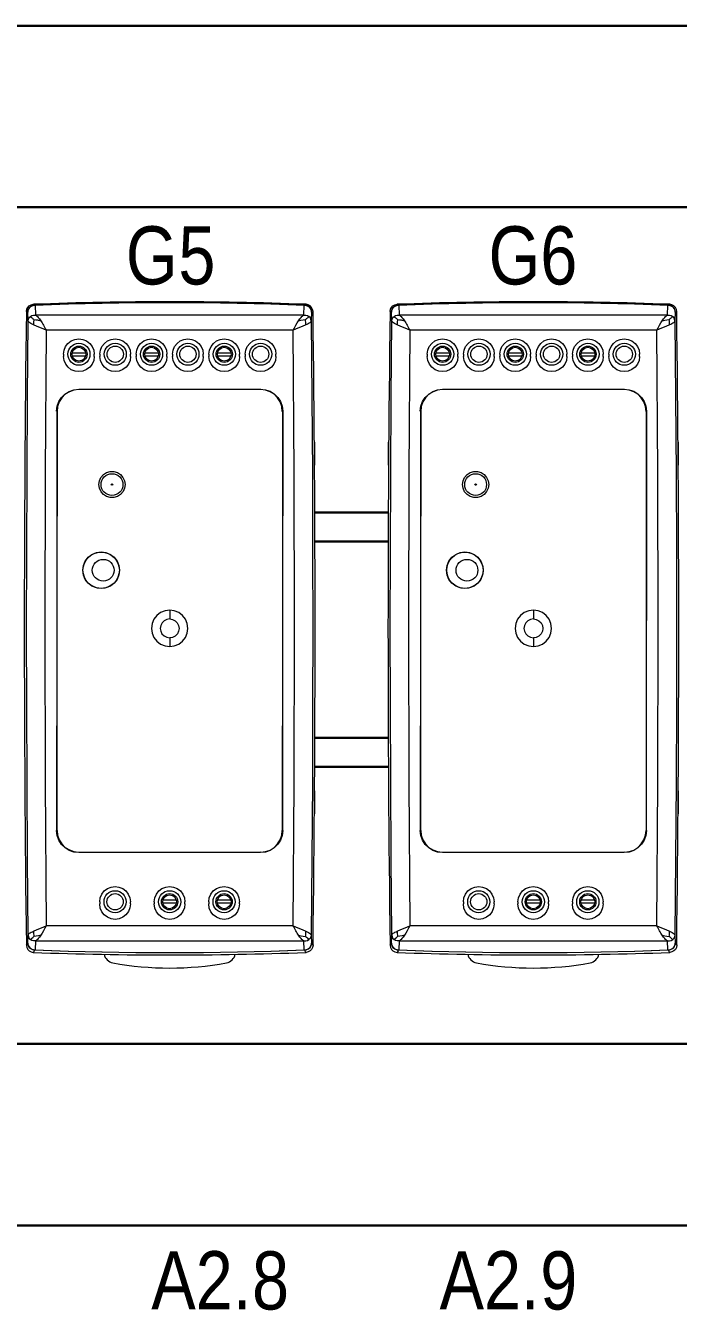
# Model space of a CAD drawing. Header units: millimetres. Extents: x -6000 to 26000, y -6000 to 26000.
# Drawn here: x 135.63 to 148.12, y -4321.09 to -4296.5 of the extents above; entities that cross this region are included whole.
import ezdxf

# ---------------------------------------------------------------- set-up
doc = ezdxf.new("R2010")
doc.units = ezdxf.units.MM
doc.header["$MEASUREMENT"] = 0
for name, color, linetype, lineweight in [('Чертеж и Рисунок_Ном._пера__1', 7, 'Continuous', 15), ('Чертеж и Рисунок_Ном._пера__21', 7, 'Continuous', 30), ('Чертеж и Рисунок_Ном._пера__7', 7, 'Continuous', 15)]:
    doc.layers.add(name, color=color, linetype=linetype, lineweight=lineweight)
doc.styles.add('СГЕНЕРИР_СТИЛЬ_1', font='')
doc.styles.get('СГЕНЕРИР_СТИЛЬ_1').set_extended_font_data('Arial Narrow')

msp = doc.modelspace()

# ---------------------------------------------------------------- linework, layer by layer
at = {"layer": 'Чертеж и Рисунок_Ном._пера__21', "color": 7, "linetype": 'Continuous', "lineweight": 30}
for p, q in [((84.398, -4296.501), (155.339, -4296.501)), ((155.339, -4299.978), (84.398, -4299.978)), ((141.162, -4305.819), (142.565, -4305.819)), ((141.164, -4306.373), (142.563, -4306.373)), ((142.565, -4310.131), (141.162, -4310.131)), ((142.567, -4310.688), (141.159, -4310.688)), ((84.398, -4315.992), (155.339, -4315.992)), ((155.339, -4319.469), (84.398, -4319.469))]:
    msp.add_line(p, q, dxfattribs=at)
at = {"layer": 'Чертеж и Рисунок_Ном._пера__7', "color": 7, "linetype": 'Continuous', "lineweight": 15}
for p, q in [((135.773, -4301.835), (135.801, -4301.848)), ((136.372, -4301.818), (136.372, -4301.826)), ((136.918, -4301.812), (136.918, -4301.804)), ((137.064, -4301.801), (137.064, -4301.81)), ((137.611, -4301.801), (137.611, -4301.793)), ((137.762, -4301.791), (137.762, -4301.8)), ((138.31, -4301.797), (138.31, -4301.789)), ((138.454, -4301.789), (138.455, -4301.797)), ((139.002, -4301.8), (139.002, -4301.791)), ((139.153, -4301.793), (139.153, -4301.801)), ((139.7, -4301.81), (139.7, -4301.801)), ((139.846, -4301.804), (139.846, -4301.812)), ((140.392, -4301.826), (140.392, -4301.818)), ((140.963, -4301.848), (140.991, -4301.835)), ((142.733, -4301.835), (142.761, -4301.848)), ((143.332, -4301.818), (143.332, -4301.826)), ((143.878, -4301.812), (143.878, -4301.804)), ((144.024, -4301.801), (144.024, -4301.81)), ((144.571, -4301.801), (144.571, -4301.793)), ((144.722, -4301.791), (144.722, -4301.8)), ((145.269, -4301.797), (145.269, -4301.789)), ((145.414, -4301.789), (145.414, -4301.797)), ((145.962, -4301.8), (145.962, -4301.791)), ((146.113, -4301.793), (146.113, -4301.801)), ((146.66, -4301.81), (146.66, -4301.801)), ((146.806, -4301.804), (146.806, -4301.812)), ((147.352, -4301.826), (147.352, -4301.818)), ((147.923, -4301.848), (147.951, -4301.835)), ((135.667, -4301.985), (135.64, -4301.972)), ((135.806, -4301.854), (135.815, -4302.041)), ((140.95, -4302.041), (135.815, -4302.041)), ((140.95, -4302.041), (140.958, -4301.854)), ((141.125, -4301.972), (141.097, -4301.985)), ((142.627, -4301.985), (142.599, -4301.972)), ((142.766, -4301.854), (142.775, -4302.041)), ((147.909, -4302.041), (142.775, -4302.041)), ((147.909, -4302.041), (147.918, -4301.854)), ((148.085, -4301.972), (148.057, -4301.985)), ((140.744, -4302.332), (136.02, -4302.332)), ((147.704, -4302.332), (142.98, -4302.332)), ((136.352, -4302.79), (136.352, -4302.832)), ((136.516, -4302.762), (136.774, -4302.762)), ((136.516, -4302.818), (136.774, -4302.818)), ((136.938, -4302.832), (136.938, -4302.79)), ((137.047, -4302.79), (137.047, -4302.832)), ((137.634, -4302.832), (137.634, -4302.79)), ((137.743, -4302.79), (137.743, -4302.832)), ((137.907, -4302.762), (138.165, -4302.762)), ((137.907, -4302.818), (138.165, -4302.818)), ((138.329, -4302.832), (138.329, -4302.79)), ((138.438, -4302.79), (138.438, -4302.832)), ((139.025, -4302.832), (139.025, -4302.79)), ((139.134, -4302.79), (139.134, -4302.832)), ((139.298, -4302.762), (139.556, -4302.762)), ((139.298, -4302.818), (139.556, -4302.818)), ((139.72, -4302.832), (139.72, -4302.79)), ((139.829, -4302.79), (139.829, -4302.832)), ((140.416, -4302.832), (140.416, -4302.79)), ((143.311, -4302.79), (143.311, -4302.832)), ((143.475, -4302.762), (143.734, -4302.762)), ((143.475, -4302.818), (143.734, -4302.818)), ((143.898, -4302.832), (143.898, -4302.79)), ((144.007, -4302.79), (144.007, -4302.832)), ((144.593, -4302.832), (144.593, -4302.79)), ((144.702, -4302.79), (144.702, -4302.832)), ((144.866, -4302.762), (145.125, -4302.762)), ((144.866, -4302.818), (145.125, -4302.818)), ((145.289, -4302.832), (145.289, -4302.79)), ((145.398, -4302.79), (145.398, -4302.832)), ((145.984, -4302.832), (145.984, -4302.79)), ((146.093, -4302.79), (146.093, -4302.832)), ((146.257, -4302.762), (146.516, -4302.762)), ((146.257, -4302.818), (146.516, -4302.818)), ((146.68, -4302.832), (146.68, -4302.79)), ((146.789, -4302.79), (146.789, -4302.832)), ((147.375, -4302.832), (147.375, -4302.79)), ((136.644, -4303.459), (140.121, -4303.459)), ((140.121, -4303.459), (136.644, -4303.467)), ((136.644, -4303.467), (136.644, -4303.459)), ((140.121, -4303.459), (140.121, -4303.467)), ((143.603, -4303.459), (147.081, -4303.459)), ((147.081, -4303.459), (143.603, -4303.467)), ((143.603, -4303.467), (143.603, -4303.459)), ((147.081, -4303.459), (147.081, -4303.467)), ((136.219, -4303.88), (136.226, -4303.884)), ((136.226, -4303.884), (136.219, -4311.908)), ((136.226, -4311.906), (136.226, -4303.884)), ((140.538, -4303.884), (140.546, -4303.88)), ((140.546, -4303.881), (140.538, -4311.906)), ((140.546, -4311.908), (140.546, -4303.881)), ((143.178, -4303.88), (143.186, -4303.884)), ((143.186, -4303.884), (143.178, -4311.908)), ((143.186, -4311.906), (143.186, -4303.884)), ((147.498, -4303.884), (147.505, -4303.88)), ((147.505, -4303.881), (147.498, -4311.906)), ((147.505, -4311.908), (147.505, -4303.881)), ((141.15, -4304.475), (141.155, -4304.475)), ((141.155, -4304.475), (141.155, -4304.912)), ((142.57, -4304.912), (142.57, -4304.475)), ((148.11, -4304.475), (148.114, -4304.475)), ((148.114, -4304.475), (148.114, -4304.912)), ((138.382, -4307.691), (138.382, -4307.858)), ((145.342, -4307.691), (145.342, -4307.858)), ((138.382, -4308.219), (138.382, -4308.386)), ((145.342, -4308.219), (145.342, -4308.386)), ((141.155, -4311.152), (141.155, -4311.589)), ((148.114, -4311.152), (148.114, -4311.589)), ((142.574, -4311.589), (142.57, -4311.589)), ((136.226, -4311.906), (136.219, -4311.909)), ((140.546, -4311.909), (140.538, -4311.906)), ((143.186, -4311.906), (143.178, -4311.909)), ((147.505, -4311.909), (147.498, -4311.906)), ((136.644, -4312.33), (136.644, -4312.323)), ((136.644, -4312.323), (140.121, -4312.323)), ((140.121, -4312.323), (136.644, -4312.33)), ((140.121, -4312.323), (140.121, -4312.33)), ((143.603, -4312.33), (143.603, -4312.323)), ((143.603, -4312.323), (147.081, -4312.323)), ((147.081, -4312.323), (143.603, -4312.33)), ((147.081, -4312.323), (147.081, -4312.33)), ((137.044, -4313.273), (137.044, -4313.315)), ((137.631, -4313.315), (137.631, -4313.273)), ((138.088, -4313.273), (138.087, -4313.315)), ((138.51, -4313.245), (138.252, -4313.245)), ((138.51, -4313.301), (138.252, -4313.301)), ((138.674, -4313.315), (138.674, -4313.273)), ((139.131, -4313.273), (139.131, -4313.315)), ((139.553, -4313.245), (139.295, -4313.245)), ((139.553, -4313.301), (139.295, -4313.301)), ((139.718, -4313.315), (139.717, -4313.273)), ((144.004, -4313.273), (144.004, -4313.315)), ((144.591, -4313.315), (144.591, -4313.273)), ((145.047, -4313.273), (145.047, -4313.315)), ((145.47, -4313.245), (145.211, -4313.245)), ((145.47, -4313.301), (145.211, -4313.301)), ((145.634, -4313.315), (145.634, -4313.273)), ((146.09, -4313.273), (146.09, -4313.315)), ((146.513, -4313.245), (146.255, -4313.245)), ((146.513, -4313.301), (146.255, -4313.301)), ((146.677, -4313.315), (146.677, -4313.273)), ((140.744, -4313.731), (136.02, -4313.731)), ((147.704, -4313.731), (142.98, -4313.731)), ((135.64, -4314.105), (135.668, -4314.063)), ((135.668, -4314.063), (135.674, -4313.915)), ((135.815, -4314.022), (135.807, -4314.194)), ((135.815, -4314.022), (140.95, -4314.022)), ((140.958, -4314.194), (140.95, -4314.022)), ((141.09, -4313.915), (141.097, -4314.063)), ((141.097, -4314.063), (141.125, -4314.105)), ((142.599, -4314.105), (142.627, -4314.063)), ((142.627, -4314.063), (142.634, -4313.915)), ((142.774, -4314.022), (142.766, -4314.194)), ((142.774, -4314.022), (147.909, -4314.022)), ((147.917, -4314.194), (147.909, -4314.022)), ((148.05, -4313.915), (148.056, -4314.063)), ((148.056, -4314.063), (148.085, -4314.105))]:
    msp.add_line(p, q, dxfattribs=at)
at = {"layer": 'Чертеж и Рисунок_Ном._пера__7', "color": 7, "linetype": 'Continuous', "lineweight": 15, "flags": 128}
for points in [[(135.64, -4301.972), (135.647, -4301.93), (135.666, -4301.893), (135.695, -4301.863), (135.732, -4301.843), (135.773, -4301.835)], [(135.707, -4301.89), (135.717, -4301.88), (135.728, -4301.872), (135.74, -4301.865), (135.752, -4301.859), (135.764, -4301.854), (135.777, -4301.851), (135.789, -4301.849), (135.801, -4301.848)], [(135.801, -4301.848), (136.44, -4301.827), (137.086, -4301.811), (137.733, -4301.802), (138.058, -4301.799), (138.382, -4301.798), (138.707, -4301.799), (139.031, -4301.802), (139.679, -4301.811), (140.324, -4301.827), (140.963, -4301.848)], [(140.958, -4301.854), (140.32, -4301.832), (139.676, -4301.817), (139.03, -4301.807), (138.706, -4301.805), (138.382, -4301.804), (138.058, -4301.805), (137.734, -4301.807), (137.088, -4301.817), (136.444, -4301.832), (135.806, -4301.854)], [(140.963, -4301.848), (140.988, -4301.851), (141.013, -4301.859), (141.037, -4301.872), (141.058, -4301.89)], [(141.125, -4301.972), (141.118, -4301.931), (141.099, -4301.893), (141.07, -4301.863), (141.032, -4301.843), (140.991, -4301.835)], [(142.599, -4301.972), (142.606, -4301.93), (142.625, -4301.893), (142.655, -4301.863), (142.692, -4301.843), (142.733, -4301.835)], [(142.666, -4301.89), (142.677, -4301.88), (142.688, -4301.872), (142.699, -4301.865), (142.711, -4301.859), (142.724, -4301.854), (142.736, -4301.851), (142.749, -4301.849), (142.761, -4301.848)], [(142.761, -4301.848), (143.4, -4301.827), (144.045, -4301.811), (144.693, -4301.802), (145.017, -4301.799), (145.342, -4301.798), (145.667, -4301.799), (145.991, -4301.802), (146.638, -4301.811), (147.284, -4301.827), (147.923, -4301.848)], [(147.918, -4301.854), (147.28, -4301.832), (146.636, -4301.817), (145.99, -4301.807), (145.666, -4301.805), (145.342, -4301.804), (145.018, -4301.805), (144.694, -4301.807), (144.048, -4301.817), (143.404, -4301.832), (142.766, -4301.854)], [(147.923, -4301.848), (147.948, -4301.851), (147.972, -4301.859), (147.996, -4301.872), (148.017, -4301.89)], [(148.085, -4301.972), (148.078, -4301.931), (148.059, -4301.893), (148.029, -4301.863), (147.992, -4301.843), (147.951, -4301.835)], [(135.667, -4301.985), (135.67, -4301.96), (135.677, -4301.935), (135.689, -4301.911), (135.707, -4301.89)], [(135.709, -4301.892), (135.699, -4301.902), (135.691, -4301.913), (135.684, -4301.925), (135.678, -4301.937), (135.673, -4301.949), (135.67, -4301.961), (135.668, -4301.973), (135.667, -4301.985)], [(135.675, -4302.148), (135.672, -4302.094), (135.67, -4302.039), (135.667, -4301.985)], [(135.675, -4302.148), (135.68, -4302.118), (135.695, -4302.09), (135.717, -4302.067)], [(135.806, -4301.854), (135.781, -4301.856), (135.756, -4301.863), (135.731, -4301.875), (135.709, -4301.892)], [(135.731, -4301.872), (135.719, -4301.879), (135.71, -4301.886)], [(135.715, -4301.886), (135.727, -4301.875)], [(135.717, -4302.067), (135.745, -4302.051), (135.779, -4302.042), (135.815, -4302.041)], [(135.785, -4302.128), (135.773, -4302.118), (135.762, -4302.108), (135.751, -4302.099), (135.742, -4302.091), (135.734, -4302.084), (135.721, -4302.072)], [(135.735, -4301.87), (135.752, -4301.861), (135.768, -4301.855), (135.784, -4301.851), (135.803, -4301.85)], [(135.815, -4302.041), (135.828, -4302.049), (135.841, -4302.059), (135.853, -4302.071), (135.866, -4302.084), (135.879, -4302.098), (135.892, -4302.114), (135.905, -4302.132), (135.918, -4302.15)], [(140.847, -4302.15), (140.86, -4302.132), (140.873, -4302.114), (140.885, -4302.098), (140.898, -4302.084), (140.911, -4302.071), (140.924, -4302.059), (140.937, -4302.049), (140.95, -4302.041)], [(140.95, -4302.041), (140.986, -4302.042), (141.019, -4302.051), (141.048, -4302.067)], [(141.056, -4301.892), (141.045, -4301.883), (141.034, -4301.875), (141.022, -4301.869), (141.009, -4301.863), (140.996, -4301.859), (140.983, -4301.856), (140.971, -4301.854), (140.958, -4301.854)], [(140.962, -4301.85), (140.98, -4301.851), (140.996, -4301.855), (141.013, -4301.861), (141.029, -4301.87)], [(140.979, -4302.128), (140.991, -4302.118), (141.003, -4302.108), (141.013, -4302.099), (141.022, -4302.091), (141.03, -4302.084), (141.043, -4302.072)], [(141.058, -4301.89), (141.049, -4301.882), (141.04, -4301.876), (141.029, -4301.87)], [(141.05, -4301.886), (141.037, -4301.875)], [(141.09, -4302.148), (141.084, -4302.118), (141.07, -4302.09), (141.048, -4302.067)], [(141.097, -4301.985), (141.095, -4301.961), (141.087, -4301.937), (141.074, -4301.913), (141.056, -4301.892)], [(141.058, -4301.89), (141.079, -4301.918), (141.092, -4301.95), (141.097, -4301.985)], [(141.097, -4301.985), (141.095, -4302.039), (141.092, -4302.094), (141.09, -4302.148)], [(142.627, -4301.985), (142.629, -4301.96), (142.637, -4301.935), (142.649, -4301.911), (142.666, -4301.89)], [(142.668, -4301.892), (142.659, -4301.902), (142.65, -4301.913), (142.643, -4301.925), (142.637, -4301.937), (142.633, -4301.949), (142.63, -4301.961), (142.628, -4301.973), (142.627, -4301.985)], [(142.634, -4302.148), (142.632, -4302.094), (142.629, -4302.039), (142.627, -4301.985)], [(142.634, -4302.148), (142.64, -4302.118), (142.654, -4302.09), (142.676, -4302.067)], [(142.766, -4301.854), (142.741, -4301.856), (142.715, -4301.863), (142.691, -4301.875), (142.668, -4301.892)], [(142.69, -4301.872), (142.679, -4301.879), (142.67, -4301.886)], [(142.675, -4301.886), (142.687, -4301.875)], [(142.676, -4302.067), (142.705, -4302.051), (142.738, -4302.042), (142.775, -4302.041)], [(142.745, -4302.128), (142.733, -4302.118), (142.721, -4302.108), (142.711, -4302.099), (142.702, -4302.091), (142.694, -4302.084), (142.681, -4302.072)], [(142.695, -4301.87), (142.712, -4301.861), (142.728, -4301.855), (142.744, -4301.851), (142.762, -4301.85)], [(142.775, -4302.041), (142.787, -4302.049), (142.8, -4302.059), (142.813, -4302.071), (142.826, -4302.084), (142.839, -4302.098), (142.852, -4302.114), (142.864, -4302.132), (142.877, -4302.15)], [(147.807, -4302.15), (147.819, -4302.132), (147.832, -4302.114), (147.845, -4302.098), (147.858, -4302.084), (147.871, -4302.071), (147.884, -4302.059), (147.896, -4302.049), (147.909, -4302.041)], [(147.909, -4302.041), (147.945, -4302.042), (147.979, -4302.051), (148.007, -4302.067)], [(148.015, -4301.892), (148.005, -4301.883), (147.993, -4301.875), (147.981, -4301.869), (147.969, -4301.863), (147.956, -4301.859), (147.943, -4301.856), (147.93, -4301.854), (147.918, -4301.854)], [(147.922, -4301.85), (147.94, -4301.851), (147.956, -4301.855), (147.972, -4301.861), (147.989, -4301.87)], [(147.939, -4302.128), (147.951, -4302.118), (147.962, -4302.108), (147.973, -4302.099), (147.982, -4302.091), (147.99, -4302.084), (148.003, -4302.072)], [(148.017, -4301.89), (148.009, -4301.882), (148, -4301.876), (147.989, -4301.87)], [(148.009, -4301.886), (147.997, -4301.875)], [(148.05, -4302.148), (148.044, -4302.118), (148.029, -4302.09), (148.007, -4302.067)], [(148.057, -4301.985), (148.054, -4301.961), (148.047, -4301.937), (148.033, -4301.913), (148.015, -4301.892)], [(148.017, -4301.89), (148.039, -4301.918), (148.052, -4301.95), (148.057, -4301.985)], [(148.057, -4301.985), (148.054, -4302.039), (148.052, -4302.094), (148.05, -4302.148)], [(135.644, -4308.039), (135.646, -4306.558), (135.652, -4305.079), (135.662, -4303.611), (135.675, -4302.148)], [(135.778, -4302.229), (135.724, -4302.202), (135.688, -4302.176), (135.675, -4302.148)], [(135.785, -4302.128), (135.78, -4302.152), (135.778, -4302.164), (135.777, -4302.175), (135.777, -4302.2), (135.778, -4302.213), (135.778, -4302.229)], [(136.02, -4302.332), (135.931, -4302.292), (135.848, -4302.258), (135.778, -4302.229)], [(135.785, -4302.128), (135.818, -4302.129), (135.834, -4302.13), (135.85, -4302.133), (135.866, -4302.136), (135.882, -4302.14), (135.899, -4302.144), (135.918, -4302.15)], [(135.918, -4302.15), (135.943, -4302.191), (135.956, -4302.213), (135.969, -4302.235), (135.995, -4302.283), (136.008, -4302.308), (136.02, -4302.332)], [(136.02, -4302.332), (136, -4305.059), (135.992, -4308.031), (136, -4311.003), (136.02, -4313.731)], [(140.744, -4302.332), (140.77, -4302.283), (140.796, -4302.235), (140.821, -4302.191), (140.847, -4302.15)], [(140.987, -4302.229), (140.917, -4302.258), (140.834, -4302.292), (140.744, -4302.332)], [(140.744, -4313.731), (140.765, -4311.003), (140.773, -4308.031), (140.765, -4305.059), (140.744, -4302.332)], [(140.847, -4302.15), (140.895, -4302.137), (140.937, -4302.13), (140.979, -4302.128)], [(140.987, -4302.229), (140.987, -4302.2), (140.987, -4302.175), (140.984, -4302.152), (140.979, -4302.128)], [(141.09, -4302.148), (141.083, -4302.167), (141.075, -4302.177), (141.064, -4302.187), (141.049, -4302.197), (141.031, -4302.207), (141.01, -4302.218), (140.987, -4302.229)], [(141.09, -4302.148), (141.103, -4303.611), (141.113, -4305.079), (141.118, -4306.558), (141.12, -4308.039)], [(142.604, -4308.039), (142.606, -4306.558), (142.612, -4305.079), (142.621, -4303.611), (142.635, -4302.148)], [(142.738, -4302.229), (142.684, -4302.202), (142.648, -4302.176), (142.635, -4302.148)], [(142.745, -4302.128), (142.74, -4302.152), (142.738, -4302.164), (142.737, -4302.175), (142.737, -4302.2), (142.737, -4302.213), (142.738, -4302.229)], [(142.98, -4302.332), (142.891, -4302.292), (142.807, -4302.258), (142.738, -4302.229)], [(142.745, -4302.128), (142.778, -4302.129), (142.794, -4302.13), (142.81, -4302.133), (142.826, -4302.136), (142.842, -4302.14), (142.859, -4302.144), (142.877, -4302.15)], [(142.877, -4302.15), (142.903, -4302.191), (142.916, -4302.213), (142.929, -4302.235), (142.954, -4302.283), (142.967, -4302.308), (142.98, -4302.332)], [(142.98, -4302.332), (142.959, -4305.059), (142.951, -4308.031), (142.959, -4311.003), (142.98, -4313.731)], [(147.704, -4302.332), (147.729, -4302.283), (147.755, -4302.235), (147.781, -4302.191), (147.807, -4302.15)], [(147.946, -4302.229), (147.876, -4302.258), (147.793, -4302.292), (147.704, -4302.332)], [(147.704, -4313.731), (147.725, -4311.003), (147.732, -4308.031), (147.725, -4305.059), (147.704, -4302.332)], [(147.807, -4302.15), (147.855, -4302.137), (147.897, -4302.13), (147.939, -4302.128)], [(147.946, -4302.229), (147.947, -4302.2), (147.947, -4302.175), (147.944, -4302.152), (147.939, -4302.128)], [(148.049, -4302.148), (148.043, -4302.167), (148.035, -4302.177), (148.023, -4302.187), (148.009, -4302.197), (147.991, -4302.207), (147.97, -4302.218), (147.946, -4302.229)], [(148.049, -4302.148), (148.063, -4303.611), (148.072, -4305.079), (148.078, -4306.558), (148.08, -4308.039)], [(136.352, -4302.79), (136.361, -4302.714), (136.391, -4302.643), (136.436, -4302.583), (136.496, -4302.536), (136.567, -4302.506), (136.644, -4302.496), (136.721, -4302.506), (136.792, -4302.535), (136.852, -4302.582), (136.899, -4302.642), (136.928, -4302.713), (136.938, -4302.79)], [(137.047, -4302.79), (137.057, -4302.714), (137.086, -4302.643), (137.132, -4302.583), (137.192, -4302.536), (137.263, -4302.506), (137.34, -4302.496), (137.417, -4302.506), (137.488, -4302.535), (137.548, -4302.582), (137.594, -4302.642), (137.624, -4302.713), (137.634, -4302.79)], [(137.743, -4302.79), (137.752, -4302.714), (137.782, -4302.643), (137.827, -4302.583), (137.887, -4302.536), (137.958, -4302.506), (138.035, -4302.496), (138.112, -4302.506), (138.183, -4302.535), (138.243, -4302.582), (138.29, -4302.642), (138.319, -4302.713), (138.329, -4302.79)], [(138.438, -4302.79), (138.448, -4302.714), (138.477, -4302.643), (138.523, -4302.583), (138.583, -4302.536), (138.654, -4302.506), (138.731, -4302.496), (138.808, -4302.506), (138.879, -4302.535), (138.939, -4302.582), (138.985, -4302.642), (139.015, -4302.713), (139.025, -4302.79)], [(139.134, -4302.79), (139.143, -4302.714), (139.173, -4302.643), (139.218, -4302.583), (139.278, -4302.536), (139.349, -4302.506), (139.426, -4302.496), (139.503, -4302.506), (139.574, -4302.535), (139.634, -4302.582), (139.681, -4302.642), (139.71, -4302.713), (139.72, -4302.79)], [(139.829, -4302.79), (139.839, -4302.714), (139.868, -4302.643), (139.914, -4302.583), (139.974, -4302.536), (140.045, -4302.506), (140.122, -4302.496), (140.199, -4302.506), (140.27, -4302.535), (140.33, -4302.582), (140.376, -4302.642), (140.406, -4302.713), (140.416, -4302.79)], [(143.311, -4302.79), (143.321, -4302.714), (143.35, -4302.643), (143.396, -4302.583), (143.456, -4302.536), (143.527, -4302.506), (143.604, -4302.496), (143.681, -4302.506), (143.752, -4302.535), (143.812, -4302.582), (143.858, -4302.642), (143.888, -4302.713), (143.898, -4302.79)], [(144.007, -4302.79), (144.017, -4302.714), (144.046, -4302.643), (144.091, -4302.583), (144.152, -4302.536), (144.222, -4302.506), (144.299, -4302.496), (144.376, -4302.506), (144.447, -4302.535), (144.508, -4302.582), (144.554, -4302.642), (144.583, -4302.713), (144.593, -4302.79)], [(144.702, -4302.79), (144.712, -4302.714), (144.741, -4302.643), (144.787, -4302.583), (144.847, -4302.536), (144.918, -4302.506), (144.995, -4302.496), (145.072, -4302.506), (145.143, -4302.535), (145.203, -4302.582), (145.249, -4302.642), (145.279, -4302.713), (145.289, -4302.79)], [(145.398, -4302.79), (145.408, -4302.714), (145.437, -4302.643), (145.482, -4302.583), (145.543, -4302.536), (145.613, -4302.506), (145.69, -4302.496), (145.767, -4302.506), (145.838, -4302.535), (145.899, -4302.582), (145.945, -4302.642), (145.974, -4302.713), (145.984, -4302.79)], [(146.093, -4302.79), (146.103, -4302.714), (146.132, -4302.643), (146.178, -4302.583), (146.238, -4302.536), (146.309, -4302.506), (146.386, -4302.496), (146.463, -4302.506), (146.534, -4302.535), (146.594, -4302.582), (146.64, -4302.642), (146.67, -4302.713), (146.68, -4302.79)], [(146.789, -4302.79), (146.799, -4302.714), (146.828, -4302.643), (146.873, -4302.583), (146.934, -4302.536), (147.004, -4302.506), (147.081, -4302.496), (147.158, -4302.506), (147.229, -4302.535), (147.29, -4302.582), (147.336, -4302.642), (147.365, -4302.713), (147.375, -4302.79)], [(136.938, -4302.831), (136.928, -4302.908), (136.898, -4302.979), (136.852, -4303.039), (136.791, -4303.085), (136.72, -4303.114), (136.646, -4303.124), (136.571, -4303.115), (136.5, -4303.086), (136.439, -4303.04), (136.392, -4302.98), (136.362, -4302.909), (136.352, -4302.831)], [(137.634, -4302.831), (137.623, -4302.908), (137.594, -4302.979), (137.547, -4303.039), (137.486, -4303.085), (137.416, -4303.114), (137.341, -4303.124), (137.266, -4303.115), (137.196, -4303.086), (137.135, -4303.04), (137.088, -4302.98), (137.058, -4302.909), (137.047, -4302.831)], [(138.329, -4302.831), (138.319, -4302.908), (138.289, -4302.979), (138.243, -4303.039), (138.182, -4303.085), (138.111, -4303.114), (138.037, -4303.124), (137.962, -4303.115), (137.891, -4303.086), (137.83, -4303.04), (137.783, -4302.98), (137.753, -4302.909), (137.743, -4302.831)], [(139.025, -4302.831), (139.014, -4302.908), (138.985, -4302.979), (138.938, -4303.039), (138.877, -4303.085), (138.807, -4303.114), (138.732, -4303.124), (138.657, -4303.115), (138.587, -4303.086), (138.526, -4303.04), (138.479, -4302.98), (138.449, -4302.909), (138.438, -4302.831)], [(139.72, -4302.831), (139.71, -4302.908), (139.68, -4302.979), (139.634, -4303.039), (139.573, -4303.085), (139.502, -4303.114), (139.428, -4303.124), (139.353, -4303.115), (139.282, -4303.086), (139.221, -4303.04), (139.174, -4302.98), (139.144, -4302.909), (139.134, -4302.831)], [(140.416, -4302.831), (140.405, -4302.908), (140.376, -4302.979), (140.329, -4303.039), (140.268, -4303.085), (140.198, -4303.114), (140.123, -4303.124), (140.048, -4303.115), (139.978, -4303.086), (139.917, -4303.04), (139.87, -4302.98), (139.84, -4302.909), (139.829, -4302.831)], [(143.898, -4302.831), (143.887, -4302.908), (143.858, -4302.979), (143.811, -4303.039), (143.751, -4303.085), (143.68, -4303.114), (143.605, -4303.124), (143.53, -4303.115), (143.46, -4303.086), (143.399, -4303.04), (143.352, -4302.98), (143.322, -4302.909), (143.311, -4302.831)], [(144.593, -4302.831), (144.583, -4302.908), (144.553, -4302.979), (144.507, -4303.039), (144.446, -4303.085), (144.375, -4303.114), (144.301, -4303.124), (144.226, -4303.115), (144.155, -4303.086), (144.094, -4303.04), (144.047, -4302.98), (144.017, -4302.909), (144.007, -4302.831)], [(145.289, -4302.831), (145.278, -4302.908), (145.249, -4302.979), (145.202, -4303.039), (145.142, -4303.085), (145.071, -4303.114), (144.996, -4303.124), (144.921, -4303.115), (144.851, -4303.086), (144.79, -4303.04), (144.743, -4302.98), (144.713, -4302.909), (144.702, -4302.831)], [(145.984, -4302.831), (145.974, -4302.908), (145.944, -4302.979), (145.898, -4303.039), (145.837, -4303.085), (145.766, -4303.114), (145.692, -4303.124), (145.617, -4303.115), (145.546, -4303.086), (145.485, -4303.04), (145.438, -4302.98), (145.408, -4302.909), (145.398, -4302.831)], [(146.68, -4302.831), (146.669, -4302.908), (146.64, -4302.979), (146.593, -4303.039), (146.533, -4303.085), (146.462, -4303.114), (146.387, -4303.124), (146.312, -4303.115), (146.242, -4303.086), (146.181, -4303.04), (146.134, -4302.98), (146.104, -4302.909), (146.093, -4302.831)], [(147.375, -4302.831), (147.365, -4302.908), (147.335, -4302.979), (147.289, -4303.039), (147.228, -4303.085), (147.157, -4303.114), (147.083, -4303.124), (147.008, -4303.115), (146.937, -4303.086), (146.876, -4303.04), (146.829, -4302.98), (146.799, -4302.909), (146.789, -4302.831)], [(136.219, -4303.881), (136.23, -4303.787), (136.262, -4303.698), (136.312, -4303.619), (136.379, -4303.552), (136.459, -4303.502), (136.549, -4303.47), (136.644, -4303.459)], [(136.644, -4303.467), (136.55, -4303.477), (136.462, -4303.508), (136.384, -4303.557), (136.318, -4303.623), (136.268, -4303.702), (136.237, -4303.79), (136.226, -4303.884)], [(140.121, -4303.459), (140.214, -4303.47), (140.303, -4303.5), (140.383, -4303.55), (140.45, -4303.616), (140.501, -4303.695), (140.534, -4303.785), (140.546, -4303.881)], [(140.538, -4303.884), (140.528, -4303.79), (140.497, -4303.702), (140.447, -4303.623), (140.381, -4303.558), (140.303, -4303.508), (140.215, -4303.477), (140.121, -4303.467)], [(143.178, -4303.881), (143.19, -4303.787), (143.221, -4303.698), (143.272, -4303.619), (143.339, -4303.552), (143.419, -4303.502), (143.509, -4303.47), (143.603, -4303.459)], [(143.603, -4303.467), (143.51, -4303.477), (143.422, -4303.508), (143.343, -4303.557), (143.278, -4303.623), (143.228, -4303.702), (143.197, -4303.79), (143.186, -4303.884)], [(147.081, -4303.459), (147.174, -4303.47), (147.263, -4303.5), (147.343, -4303.55), (147.41, -4303.616), (147.461, -4303.695), (147.494, -4303.785), (147.505, -4303.881)], [(147.498, -4303.884), (147.487, -4303.79), (147.456, -4303.702), (147.407, -4303.623), (147.341, -4303.558), (147.262, -4303.508), (147.174, -4303.477), (147.081, -4303.467)], [(137.027, -4305.286), (137.037, -4305.214), (137.067, -4305.149), (137.114, -4305.095), (137.175, -4305.056), (137.243, -4305.037), (137.313, -4305.037), (137.381, -4305.057), (137.442, -4305.095), (137.488, -4305.149), (137.518, -4305.214), (137.529, -4305.286)], [(143.987, -4305.286), (143.997, -4305.214), (144.027, -4305.149), (144.074, -4305.095), (144.134, -4305.056), (144.202, -4305.037), (144.273, -4305.037), (144.341, -4305.057), (144.401, -4305.095), (144.448, -4305.149), (144.478, -4305.214), (144.488, -4305.286)], [(137.529, -4305.286), (137.518, -4305.356), (137.489, -4305.421), (137.442, -4305.475), (137.382, -4305.513), (137.314, -4305.534), (137.244, -4305.534), (137.175, -4305.514), (137.115, -4305.476), (137.068, -4305.422), (137.037, -4305.357), (137.027, -4305.286)], [(144.488, -4305.286), (144.478, -4305.356), (144.448, -4305.421), (144.402, -4305.475), (144.342, -4305.513), (144.274, -4305.534), (144.203, -4305.534), (144.135, -4305.514), (144.074, -4305.476), (144.027, -4305.422), (143.997, -4305.357), (143.987, -4305.286)], [(136.72, -4306.925), (136.732, -4306.834), (136.767, -4306.75), (136.823, -4306.678), (136.895, -4306.622), (136.98, -4306.587), (137.071, -4306.575)], [(137.071, -4306.575), (137.162, -4306.587), (137.247, -4306.622), (137.319, -4306.677), (137.375, -4306.75), (137.41, -4306.834), (137.422, -4306.925)], [(143.68, -4306.925), (143.692, -4306.834), (143.727, -4306.75), (143.782, -4306.678), (143.855, -4306.622), (143.94, -4306.587), (144.031, -4306.575)], [(144.031, -4306.575), (144.122, -4306.587), (144.206, -4306.622), (144.278, -4306.677), (144.334, -4306.75), (144.369, -4306.834), (144.382, -4306.925)], [(137.071, -4307.276), (136.98, -4307.264), (136.895, -4307.229), (136.823, -4307.174), (136.767, -4307.101), (136.732, -4307.017), (136.72, -4306.925)], [(137.422, -4306.925), (137.41, -4307.016), (137.375, -4307.101), (137.32, -4307.173), (137.247, -4307.229), (137.162, -4307.264), (137.071, -4307.276)], [(144.031, -4307.276), (143.94, -4307.264), (143.855, -4307.229), (143.782, -4307.174), (143.727, -4307.101), (143.692, -4307.017), (143.68, -4306.925)], [(144.382, -4306.925), (144.37, -4307.016), (144.335, -4307.101), (144.279, -4307.173), (144.207, -4307.229), (144.122, -4307.264), (144.031, -4307.276)], [(138.382, -4307.691), (138.294, -4307.702), (138.209, -4307.737), (138.137, -4307.792), (138.082, -4307.864), (138.047, -4307.948), (138.035, -4308.038), (138.047, -4308.129), (138.081, -4308.213), (138.137, -4308.285), (138.209, -4308.34), (138.293, -4308.375), (138.382, -4308.386)], [(138.382, -4308.386), (138.471, -4308.375), (138.555, -4308.34), (138.628, -4308.285), (138.683, -4308.213), (138.718, -4308.129), (138.73, -4308.039), (138.718, -4307.948), (138.683, -4307.864), (138.628, -4307.792), (138.555, -4307.737), (138.471, -4307.702), (138.382, -4307.691)], [(145.342, -4307.691), (145.253, -4307.702), (145.169, -4307.737), (145.097, -4307.792), (145.041, -4307.864), (145.006, -4307.948), (144.994, -4308.038), (145.006, -4308.129), (145.041, -4308.213), (145.096, -4308.285), (145.169, -4308.34), (145.253, -4308.375), (145.342, -4308.386)], [(145.342, -4308.386), (145.431, -4308.375), (145.515, -4308.34), (145.587, -4308.285), (145.643, -4308.213), (145.678, -4308.129), (145.69, -4308.039), (145.678, -4307.948), (145.643, -4307.864), (145.588, -4307.792), (145.515, -4307.737), (145.431, -4307.702), (145.342, -4307.691)], [(138.382, -4307.858), (138.326, -4307.867), (138.275, -4307.893), (138.236, -4307.933), (138.21, -4307.982), (138.201, -4308.038), (138.21, -4308.094), (138.235, -4308.143), (138.275, -4308.184), (138.326, -4308.21), (138.382, -4308.219)], [(138.382, -4307.858), (138.437, -4307.866), (138.488, -4307.892), (138.528, -4307.932), (138.554, -4307.982), (138.563, -4308.038), (138.554, -4308.094), (138.529, -4308.144), (138.489, -4308.185), (138.437, -4308.211), (138.382, -4308.219)], [(145.342, -4307.858), (145.286, -4307.867), (145.235, -4307.893), (145.195, -4307.933), (145.17, -4307.982), (145.161, -4308.038), (145.17, -4308.094), (145.195, -4308.143), (145.235, -4308.184), (145.286, -4308.21), (145.342, -4308.219)], [(145.342, -4307.858), (145.397, -4307.866), (145.448, -4307.892), (145.488, -4307.932), (145.514, -4307.982), (145.523, -4308.038), (145.514, -4308.094), (145.488, -4308.144), (145.448, -4308.185), (145.397, -4308.211), (145.342, -4308.219)], [(135.675, -4313.915), (135.662, -4312.452), (135.652, -4310.984), (135.646, -4309.512), (135.644, -4308.039)], [(141.12, -4308.039), (141.118, -4309.512), (141.113, -4310.984), (141.103, -4312.452), (141.09, -4313.915)], [(142.634, -4313.915), (142.621, -4312.452), (142.612, -4310.984), (142.606, -4309.512), (142.604, -4308.039)], [(148.08, -4308.039), (148.078, -4309.512), (148.072, -4310.984), (148.063, -4312.452), (148.049, -4313.915)], [(136.644, -4312.33), (136.55, -4312.32), (136.461, -4312.289), (136.382, -4312.24), (136.314, -4312.174), (136.263, -4312.094), (136.231, -4312.005), (136.219, -4311.908)], [(136.226, -4311.906), (136.237, -4312), (136.268, -4312.088), (136.318, -4312.166), (136.383, -4312.232), (136.462, -4312.281), (136.55, -4312.313), (136.644, -4312.323)], [(140.121, -4312.323), (140.214, -4312.313), (140.302, -4312.282), (140.381, -4312.232), (140.447, -4312.166), (140.497, -4312.087), (140.528, -4311.999), (140.538, -4311.906)], [(140.546, -4311.908), (140.534, -4312.005), (140.502, -4312.094), (140.451, -4312.173), (140.384, -4312.239), (140.304, -4312.289), (140.215, -4312.32), (140.121, -4312.33)], [(143.603, -4312.33), (143.51, -4312.32), (143.421, -4312.289), (143.341, -4312.24), (143.274, -4312.174), (143.223, -4312.094), (143.19, -4312.005), (143.178, -4311.908)], [(143.186, -4311.906), (143.197, -4312), (143.228, -4312.088), (143.277, -4312.166), (143.343, -4312.232), (143.421, -4312.281), (143.51, -4312.313), (143.603, -4312.323)], [(147.081, -4312.323), (147.174, -4312.313), (147.262, -4312.282), (147.341, -4312.232), (147.407, -4312.166), (147.457, -4312.087), (147.487, -4311.999), (147.498, -4311.906)], [(147.505, -4311.908), (147.494, -4312.005), (147.461, -4312.094), (147.41, -4312.173), (147.344, -4312.239), (147.264, -4312.289), (147.175, -4312.32), (147.081, -4312.33)], [(137.044, -4313.273), (137.055, -4313.197), (137.084, -4313.126), (137.131, -4313.066), (137.192, -4313.02), (137.262, -4312.99), (137.337, -4312.981), (137.412, -4312.99), (137.483, -4313.019), (137.544, -4313.065), (137.59, -4313.125), (137.62, -4313.196), (137.631, -4313.273)], [(138.087, -4313.273), (138.098, -4313.197), (138.128, -4313.126), (138.174, -4313.066), (138.235, -4313.02), (138.306, -4312.99), (138.38, -4312.981), (138.455, -4312.99), (138.526, -4313.019), (138.587, -4313.065), (138.634, -4313.125), (138.664, -4313.196), (138.674, -4313.273)], [(139.131, -4313.273), (139.141, -4313.197), (139.171, -4313.126), (139.217, -4313.066), (139.278, -4313.02), (139.349, -4312.99), (139.424, -4312.981), (139.498, -4312.99), (139.569, -4313.019), (139.63, -4313.065), (139.677, -4313.125), (139.707, -4313.196), (139.718, -4313.273)], [(144.004, -4313.273), (144.014, -4313.197), (144.044, -4313.126), (144.09, -4313.066), (144.151, -4313.02), (144.222, -4312.99), (144.297, -4312.981), (144.371, -4312.99), (144.442, -4313.019), (144.503, -4313.065), (144.55, -4313.125), (144.58, -4313.196), (144.591, -4313.273)], [(145.047, -4313.273), (145.057, -4313.197), (145.087, -4313.126), (145.134, -4313.066), (145.194, -4313.02), (145.265, -4312.99), (145.34, -4312.981), (145.415, -4312.99), (145.485, -4313.019), (145.547, -4313.065), (145.593, -4313.125), (145.623, -4313.196), (145.634, -4313.273)], [(146.09, -4313.273), (146.101, -4313.197), (146.131, -4313.126), (146.177, -4313.066), (146.238, -4313.02), (146.308, -4312.99), (146.383, -4312.981), (146.458, -4312.99), (146.529, -4313.019), (146.59, -4313.065), (146.637, -4313.125), (146.667, -4313.196), (146.677, -4313.273)], [(137.631, -4313.315), (137.621, -4313.391), (137.592, -4313.462), (137.546, -4313.522), (137.486, -4313.569), (137.415, -4313.599), (137.338, -4313.609), (137.261, -4313.599), (137.19, -4313.57), (137.13, -4313.523), (137.084, -4313.463), (137.054, -4313.392), (137.044, -4313.315)], [(138.674, -4313.315), (138.665, -4313.391), (138.635, -4313.462), (138.59, -4313.522), (138.529, -4313.569), (138.459, -4313.599), (138.382, -4313.609), (138.304, -4313.599), (138.234, -4313.57), (138.173, -4313.523), (138.127, -4313.463), (138.097, -4313.392), (138.087, -4313.315)], [(139.718, -4313.315), (139.708, -4313.391), (139.678, -4313.462), (139.633, -4313.522), (139.573, -4313.569), (139.502, -4313.599), (139.425, -4313.609), (139.348, -4313.599), (139.277, -4313.57), (139.217, -4313.523), (139.17, -4313.463), (139.141, -4313.392), (139.131, -4313.315)], [(144.591, -4313.315), (144.581, -4313.391), (144.552, -4313.462), (144.506, -4313.522), (144.446, -4313.569), (144.375, -4313.599), (144.298, -4313.609), (144.221, -4313.599), (144.15, -4313.57), (144.09, -4313.523), (144.044, -4313.463), (144.014, -4313.392), (144.004, -4313.315)], [(145.634, -4313.315), (145.624, -4313.391), (145.595, -4313.462), (145.549, -4313.522), (145.489, -4313.569), (145.418, -4313.599), (145.341, -4313.609), (145.264, -4313.599), (145.193, -4313.57), (145.133, -4313.523), (145.087, -4313.463), (145.057, -4313.392), (145.047, -4313.315)], [(146.677, -4313.315), (146.667, -4313.391), (146.638, -4313.462), (146.592, -4313.522), (146.532, -4313.569), (146.462, -4313.599), (146.384, -4313.609), (146.307, -4313.599), (146.237, -4313.57), (146.176, -4313.523), (146.13, -4313.463), (146.1, -4313.392), (146.09, -4313.315)], [(135.675, -4313.915), (135.681, -4313.896), (135.689, -4313.886), (135.701, -4313.876), (135.715, -4313.866), (135.733, -4313.856), (135.754, -4313.845), (135.778, -4313.834)], [(135.778, -4313.834), (135.777, -4313.863), (135.777, -4313.888), (135.78, -4313.911), (135.785, -4313.935)], [(135.778, -4313.834), (135.848, -4313.805), (135.931, -4313.771), (136.02, -4313.731)], [(136.02, -4313.731), (135.995, -4313.78), (135.969, -4313.828), (135.943, -4313.872), (135.917, -4313.913)], [(140.847, -4313.913), (140.821, -4313.872), (140.809, -4313.85), (140.796, -4313.828), (140.77, -4313.78), (140.757, -4313.755), (140.744, -4313.731)], [(140.744, -4313.731), (140.834, -4313.771), (140.917, -4313.805), (140.987, -4313.834)], [(140.979, -4313.935), (140.985, -4313.911), (140.987, -4313.899), (140.988, -4313.888), (140.988, -4313.863), (140.987, -4313.85), (140.987, -4313.834)], [(140.987, -4313.834), (141.041, -4313.861), (141.076, -4313.887), (141.09, -4313.915)], [(142.634, -4313.915), (142.641, -4313.896), (142.649, -4313.886), (142.66, -4313.876), (142.675, -4313.866), (142.693, -4313.856), (142.714, -4313.845), (142.737, -4313.834)], [(142.737, -4313.834), (142.807, -4313.805), (142.89, -4313.771), (142.98, -4313.731)], [(142.737, -4313.834), (142.737, -4313.863), (142.737, -4313.888), (142.74, -4313.911), (142.745, -4313.935)], [(142.98, -4313.731), (142.954, -4313.78), (142.929, -4313.828), (142.903, -4313.872), (142.877, -4313.913)], [(147.807, -4313.913), (147.781, -4313.872), (147.768, -4313.85), (147.755, -4313.828), (147.73, -4313.78), (147.717, -4313.755), (147.704, -4313.731)], [(147.704, -4313.731), (147.793, -4313.771), (147.877, -4313.805), (147.946, -4313.834)], [(147.939, -4313.935), (147.944, -4313.911), (147.946, -4313.899), (147.947, -4313.888), (147.947, -4313.863), (147.947, -4313.85), (147.946, -4313.834)], [(147.946, -4313.834), (148, -4313.861), (148.036, -4313.887), (148.049, -4313.915)], [(135.64, -4314.105), (135.646, -4314.147), (135.665, -4314.184), (135.695, -4314.214), (135.732, -4314.234), (135.773, -4314.242)], [(135.707, -4314.158), (135.686, -4314.13), (135.673, -4314.098), (135.668, -4314.063)], [(135.668, -4314.063), (135.67, -4314.087), (135.678, -4314.111), (135.691, -4314.135), (135.709, -4314.156)], [(135.675, -4313.915), (135.68, -4313.945), (135.695, -4313.973), (135.717, -4313.996)], [(135.717, -4313.996), (135.727, -4313.986), (135.742, -4313.972), (135.762, -4313.955), (135.785, -4313.935)], [(135.815, -4314.022), (135.779, -4314.022), (135.745, -4314.012), (135.717, -4313.996)], [(135.917, -4313.913), (135.869, -4313.926), (135.827, -4313.933), (135.785, -4313.935)], [(135.917, -4313.913), (135.905, -4313.931), (135.892, -4313.949), (135.879, -4313.965), (135.866, -4313.979), (135.853, -4313.992), (135.84, -4314.004), (135.828, -4314.014), (135.815, -4314.022)], [(140.95, -4314.022), (140.937, -4314.014), (140.924, -4314.004), (140.911, -4313.992), (140.898, -4313.979), (140.886, -4313.965), (140.873, -4313.949), (140.86, -4313.931), (140.847, -4313.913)], [(140.847, -4313.913), (140.895, -4313.927), (140.937, -4313.933), (140.979, -4313.935)], [(140.95, -4314.022), (140.986, -4314.022), (141.02, -4314.012), (141.048, -4313.996)], [(141.048, -4313.996), (141.037, -4313.986), (141.023, -4313.972), (141.013, -4313.964), (141.003, -4313.955), (140.992, -4313.945), (140.979, -4313.935)], [(141.125, -4314.105), (141.118, -4314.147), (141.099, -4314.184), (141.07, -4314.214), (141.033, -4314.234), (140.991, -4314.242)], [(141.09, -4313.915), (141.084, -4313.945), (141.07, -4313.973), (141.048, -4313.996)], [(141.055, -4314.156), (141.065, -4314.146), (141.073, -4314.135), (141.081, -4314.123), (141.086, -4314.111), (141.091, -4314.099), (141.094, -4314.087), (141.096, -4314.075), (141.097, -4314.063)], [(141.097, -4314.063), (141.092, -4314.098), (141.078, -4314.13), (141.057, -4314.158)], [(142.599, -4314.105), (142.606, -4314.147), (142.625, -4314.184), (142.655, -4314.214), (142.692, -4314.234), (142.733, -4314.242)], [(142.667, -4314.158), (142.646, -4314.13), (142.632, -4314.098), (142.627, -4314.063)], [(142.627, -4314.063), (142.63, -4314.087), (142.638, -4314.111), (142.651, -4314.135), (142.669, -4314.156)], [(142.634, -4313.915), (142.64, -4313.945), (142.654, -4313.973), (142.676, -4313.996)], [(142.676, -4313.996), (142.687, -4313.986), (142.702, -4313.972), (142.721, -4313.955), (142.745, -4313.935)], [(142.774, -4314.022), (142.738, -4314.022), (142.705, -4314.012), (142.676, -4313.996)], [(142.877, -4313.913), (142.829, -4313.926), (142.787, -4313.933), (142.745, -4313.935)], [(142.877, -4313.913), (142.864, -4313.931), (142.851, -4313.949), (142.839, -4313.965), (142.826, -4313.979), (142.813, -4313.992), (142.8, -4314.004), (142.787, -4314.014), (142.774, -4314.022)], [(147.909, -4314.022), (147.897, -4314.014), (147.884, -4314.004), (147.871, -4313.992), (147.858, -4313.979), (147.845, -4313.965), (147.832, -4313.949), (147.82, -4313.931), (147.807, -4313.913)], [(147.807, -4313.913), (147.855, -4313.927), (147.897, -4313.933), (147.939, -4313.935)], [(147.909, -4314.022), (147.946, -4314.022), (147.98, -4314.012), (148.008, -4313.996)], [(148.008, -4313.996), (147.997, -4313.986), (147.982, -4313.972), (147.973, -4313.964), (147.963, -4313.955), (147.951, -4313.945), (147.939, -4313.935)], [(148.085, -4314.105), (148.078, -4314.147), (148.059, -4314.184), (148.029, -4314.214), (147.992, -4314.234), (147.951, -4314.242)], [(148.05, -4313.915), (148.044, -4313.945), (148.03, -4313.973), (148.008, -4313.996)], [(148.015, -4314.156), (148.025, -4314.146), (148.033, -4314.135), (148.04, -4314.123), (148.046, -4314.111), (148.051, -4314.099), (148.054, -4314.087), (148.056, -4314.075), (148.056, -4314.063)], [(148.056, -4314.063), (148.052, -4314.098), (148.038, -4314.13), (148.017, -4314.158)], [(135.802, -4314.2), (135.767, -4314.194), (135.735, -4314.18), (135.707, -4314.158)], [(135.735, -4314.178), (135.725, -4314.172), (135.716, -4314.166), (135.707, -4314.158)], [(135.709, -4314.156), (135.72, -4314.165), (135.731, -4314.173), (135.744, -4314.179), (135.756, -4314.185), (135.769, -4314.189), (135.782, -4314.192), (135.794, -4314.193), (135.807, -4314.194)], [(135.715, -4314.162), (135.728, -4314.173)], [(135.803, -4314.198), (135.784, -4314.196), (135.769, -4314.193), (135.752, -4314.186), (135.735, -4314.178)], [(135.802, -4314.2), (135.792, -4314.214), (135.783, -4314.228), (135.773, -4314.242)], [(140.963, -4314.2), (140.324, -4314.223), (139.679, -4314.239), (139.032, -4314.249), (138.707, -4314.252), (138.382, -4314.253), (138.057, -4314.252), (137.733, -4314.249), (137.085, -4314.239), (136.44, -4314.223), (135.802, -4314.2)], [(135.807, -4314.194), (136.444, -4314.217), (137.088, -4314.233), (137.734, -4314.244), (138.058, -4314.246), (138.382, -4314.247), (138.706, -4314.246), (139.03, -4314.244), (139.677, -4314.233), (140.321, -4314.217), (140.958, -4314.194)], [(140.958, -4314.194), (140.983, -4314.192), (141.008, -4314.185), (141.033, -4314.173), (141.055, -4314.156)], [(141.029, -4314.178), (141.012, -4314.186), (140.996, -4314.192), (140.98, -4314.196), (140.962, -4314.198)], [(141.057, -4314.158), (141.047, -4314.168), (141.036, -4314.176), (141.024, -4314.183), (141.012, -4314.189), (141, -4314.193), (140.987, -4314.197), (140.975, -4314.199), (140.963, -4314.2)], [(140.991, -4314.242), (140.982, -4314.228), (140.972, -4314.214), (140.963, -4314.2)], [(141.029, -4314.178), (141.043, -4314.168)], [(141.033, -4314.176), (141.045, -4314.169), (141.054, -4314.161)], [(142.761, -4314.2), (142.727, -4314.194), (142.694, -4314.18), (142.667, -4314.158)], [(142.695, -4314.178), (142.684, -4314.172), (142.676, -4314.166), (142.667, -4314.158)], [(142.669, -4314.156), (142.68, -4314.165), (142.691, -4314.173), (142.703, -4314.179), (142.716, -4314.185), (142.729, -4314.189), (142.741, -4314.192), (142.754, -4314.193), (142.766, -4314.194)], [(142.675, -4314.162), (142.687, -4314.173)], [(142.763, -4314.198), (142.744, -4314.196), (142.728, -4314.193), (142.712, -4314.186), (142.695, -4314.178)], [(142.761, -4314.2), (142.752, -4314.214), (142.742, -4314.228), (142.733, -4314.242)], [(147.923, -4314.2), (147.284, -4314.223), (146.639, -4314.239), (145.991, -4314.249), (145.667, -4314.252), (145.342, -4314.253), (145.017, -4314.252), (144.693, -4314.249), (144.045, -4314.239), (143.4, -4314.223), (142.761, -4314.2)], [(142.766, -4314.194), (143.404, -4314.217), (144.048, -4314.233), (144.694, -4314.244), (145.018, -4314.246), (145.342, -4314.247), (145.666, -4314.246), (145.99, -4314.244), (146.636, -4314.233), (147.28, -4314.217), (147.917, -4314.194)], [(147.917, -4314.194), (147.942, -4314.192), (147.968, -4314.185), (147.993, -4314.173), (148.015, -4314.156)], [(147.989, -4314.178), (147.972, -4314.186), (147.956, -4314.192), (147.94, -4314.196), (147.921, -4314.198)], [(148.017, -4314.158), (148.007, -4314.168), (147.996, -4314.176), (147.984, -4314.183), (147.972, -4314.189), (147.96, -4314.193), (147.947, -4314.197), (147.935, -4314.199), (147.923, -4314.2)], [(147.951, -4314.242), (147.941, -4314.228), (147.932, -4314.214), (147.923, -4314.2)], [(147.989, -4314.178), (148.003, -4314.168)], [(147.993, -4314.176), (148.004, -4314.169), (148.014, -4314.161)]]:
    msp.add_lwpolyline(points, dxfattribs=at)
at = {"layer": 'Чертеж и Рисунок_Ном._пера__7', "color": 7, "linetype": 'Continuous', "lineweight": 15}
for centre, radius in [((136.645, -4302.79), 0.212), ((137.34, -4302.79), 0.212), ((138.036, -4302.79), 0.212), ((138.731, -4302.79), 0.212), ((139.427, -4302.79), 0.212), ((140.122, -4302.79), 0.212), ((143.605, -4302.79), 0.212), ((144.3, -4302.79), 0.212), ((144.996, -4302.79), 0.212), ((145.691, -4302.79), 0.212), ((146.387, -4302.79), 0.212), ((147.082, -4302.79), 0.212), ((136.645, -4302.79), 0.156), ((136.645, -4302.79), 0.132), ((137.34, -4302.79), 0.156), ((138.036, -4302.79), 0.156), ((138.036, -4302.79), 0.132), ((138.731, -4302.79), 0.156), ((139.427, -4302.79), 0.156), ((139.427, -4302.79), 0.132), ((140.122, -4302.79), 0.156), ((143.605, -4302.79), 0.156), ((143.605, -4302.79), 0.132), ((144.3, -4302.79), 0.156), ((144.996, -4302.79), 0.156), ((144.996, -4302.79), 0.132), ((145.691, -4302.79), 0.156), ((146.387, -4302.79), 0.156), ((146.387, -4302.79), 0.132), ((147.082, -4302.79), 0.156), ((137.278, -4305.286), 0.209), ((137.278, -4305.286), 0.0139), ((144.237, -4305.286), 0.209), ((144.237, -4305.286), 0.0139), ((137.071, -4306.925), 0.348), ((137.111, -4306.926), 0.209), ((144.031, -4306.925), 0.348), ((144.071, -4306.926), 0.209), ((137.338, -4313.273), 0.212), ((137.338, -4313.273), 0.156), ((138.381, -4313.273), 0.212), ((138.381, -4313.273), 0.156), ((138.381, -4313.273), 0.132), ((139.424, -4313.273), 0.212), ((139.424, -4313.273), 0.156), ((139.424, -4313.273), 0.132), ((144.297, -4313.273), 0.212), ((144.297, -4313.273), 0.156), ((145.341, -4313.273), 0.212), ((145.341, -4313.273), 0.156), ((145.341, -4313.273), 0.132), ((146.384, -4313.273), 0.212), ((146.384, -4313.273), 0.156), ((146.384, -4313.273), 0.132)]:
    msp.add_circle(centre, radius, dxfattribs=at)
for centre, radius, start, end in [((138.382, -4371.364), 69.578, 87.85115, 92.14882), ((138.382, -4371.364), 69.575, 91.20567, 91.65571), ((138.382, -4371.364), 69.567, 91.20606, 91.65567), ((138.382, -4371.364), 69.575, 90.635, 91.08575), ((138.382, -4371.364), 69.567, 90.63532, 91.08564), ((138.382, -4371.364), 69.575, 90.05964, 90.51075), ((138.382, -4371.364), 69.567, 90.05989, 90.51056), ((138.382, -4371.364), 69.575, 89.48943, 89.94055), ((138.382, -4371.364), 69.567, 89.48962, 89.94029), ((138.382, -4371.364), 69.575, 88.91443, 89.36519), ((138.382, -4371.364), 69.567, 88.91455, 89.36486), ((138.382, -4371.364), 69.575, 88.34449, 88.79432), ((138.382, -4371.364), 69.567, 88.34451, 88.79412), ((145.342, -4371.364), 69.578, 87.85115, 92.14882), ((145.342, -4371.364), 69.575, 91.20567, 91.65571), ((145.342, -4371.364), 69.567, 91.20606, 91.65567), ((145.342, -4371.364), 69.575, 90.635, 91.08575), ((145.342, -4371.364), 69.567, 90.63532, 91.08564), ((145.342, -4371.364), 69.575, 90.05964, 90.51075), ((145.342, -4371.364), 69.567, 90.05989, 90.51056), ((145.342, -4371.364), 69.575, 89.48943, 89.94055), ((145.342, -4371.364), 69.567, 89.48962, 89.94029), ((145.342, -4371.364), 69.575, 88.91443, 89.36519), ((145.342, -4371.364), 69.567, 88.91455, 89.36486), ((145.342, -4371.364), 69.575, 88.34449, 88.79432), ((145.342, -4371.364), 69.567, 88.34451, 88.79412), ((604.041, -4308.039), 468.441, 179.25798, 180.74202), ((-327.276, -4308.039), 468.441, 359.25798, 0.74202), ((611.001, -4308.039), 468.441, 179.25798, 180.74202), ((-320.317, -4308.039), 468.441, 359.25798, 0.74202), ((138.382, -4244.713), 69.578, 267.8511, 272.14887), ((137.332, -4314.235), 0.209, 192.0212, 259.351), ((139.432, -4314.235), 0.209, 280.6488, 347.979), ((145.342, -4244.713), 69.578, 267.8511, 272.14887), ((144.292, -4314.235), 0.209, 192.0212, 259.351), ((146.392, -4314.235), 0.209, 280.6488, 347.979), ((138.382, -4308.651), 5.891, 259.3511, 280.6489), ((145.342, -4308.651), 5.891, 259.3511, 280.6489)]:
    msp.add_arc(centre, radius, start, end, dxfattribs=at)

# ---------------------------------------------------------------- texts
at = {"layer": 'Чертеж и Рисунок_Ном._пера__1', "color": 7, "linetype": 'Continuous', "lineweight": 15, "char_height": 1.1128, "attachment_point": 7, "style": 'СГЕНЕРИР_СТИЛЬ_1'}
for s, insert in [('\\A1;{\\pql;\\fArial Narrow|b0|i0|c204|p34;G}', (137.543, -4301.47)), ('\\A1;{\\pql;\\fArial Narrow|b0|i0|c204|p34;5}', (138.549, -4301.47)), ('\\A1;{\\pql;\\fArial Narrow|b0|i0|c204|p34;G6}', (144.483, -4301.47)), ('\\A1;{\\pql;\\fArial Narrow|b0|i0|c204|p34;A2.}', (138.031, -4321.075)), ('\\A1;{\\pql;\\fArial Narrow|b0|i0|c204|p34;8}', (139.958, -4321.094)), ('\\A1;{\\pql;\\fArial Narrow|b0|i0|c204|p34;A2.}', (143.547, -4321.075)), ('\\A1;{\\pql;\\fArial Narrow|b0|i0|c204|p34;9}', (145.474, -4321.094))]:
    msp.add_mtext(s, dxfattribs=dict(at, insert=insert))

doc.saveas('drawing.dxf')
